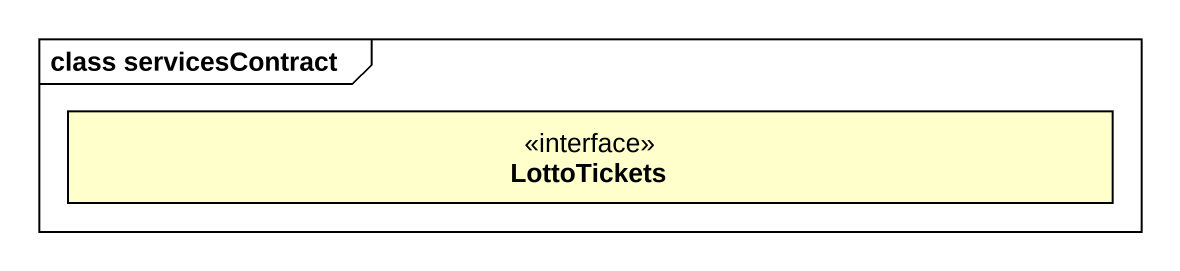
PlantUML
@startuml
mainframe class servicesContract
hide circle
hide empty members
interface LottoTickets
@enduml
